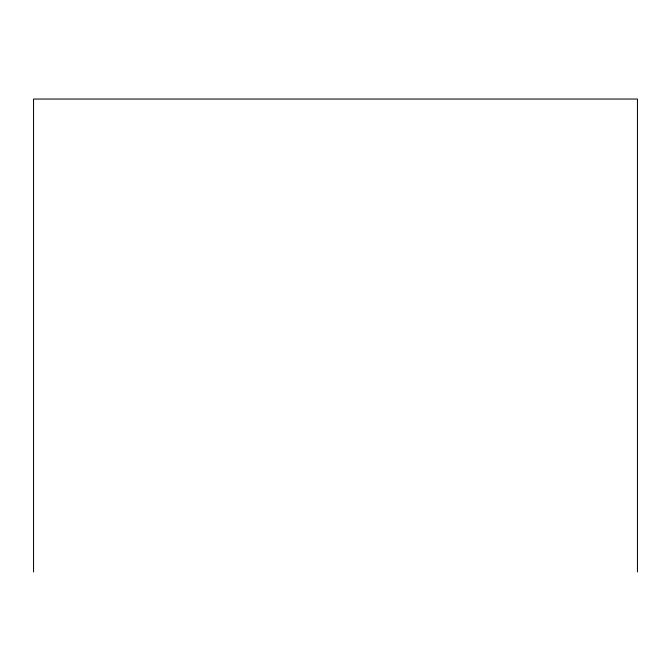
<?xml version="1.0" encoding="UTF-8"?>
<svg xmlns="http://www.w3.org/2000/svg" width="671" height="671" viewBox="0 0 671 671"><rect width="100%" height="100%" fill="white"/><g stroke="black" fill="none" stroke-linecap="round" stroke-linejoin="round"><path stroke-width="1.01" d="M637.45 571.96L637.45 99.04L33.55 99.04L33.55 571.96"/></g></svg>
